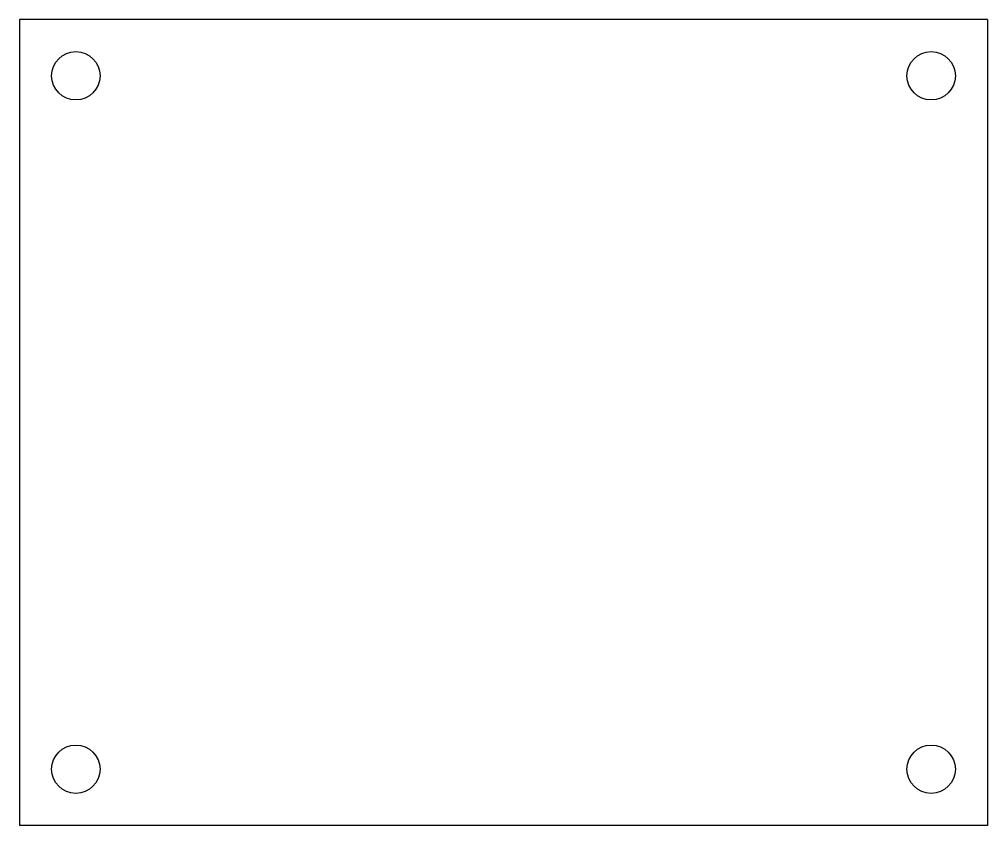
# Model space of a CAD drawing. Extents: x -60 to 60, y -50 to 50.
import ezdxf

# ---------------------------------------------------------------- set-up
doc = ezdxf.new("R2010")
doc.units = 0
doc.layers.add('VISIBLE', color=7, linetype='CONTINUOUS')

msp = doc.modelspace()

# ---------------------------------------------------------------- linework, layer by layer
at = {"layer": 'VISIBLE'}
for p, q in [((60, 50), (-60, 50)), ((-60, 50), (-60, -50)), ((60, 50), (60, -50)), ((60, -50), (-60, -50))]:
    msp.add_line(p, q, dxfattribs=at)
for centre in [(-53, 43), (53, 43), (-53, -43), (53, -43)]:
    msp.add_circle(centre, 3, dxfattribs=at)

doc.saveas('drawing.dxf')
